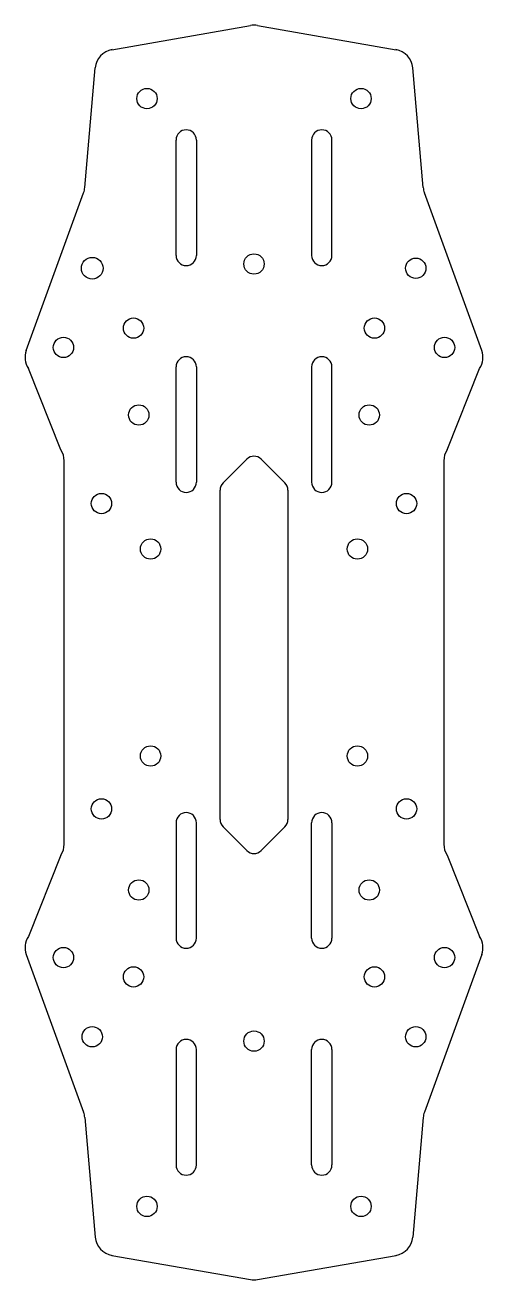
# Model space of a CAD drawing. Header units: millimetres. Extents: x 0 to 68, y 0 to 185.
import ezdxf

# ---------------------------------------------------------------- set-up
doc = ezdxf.new("R2010")
doc.units = ezdxf.units.MM

msp = doc.modelspace()

# ---------------------------------------------------------------- linework, layer by layer
for p, q in [((12.82, 181.24), (33.25, 184.82)), ((34.29, 184.82), (54.72, 181.24)), ((8.8, 160.92), (10.35, 178.55)), ((58.74, 160.92), (57.19, 178.55)), ((22.27, 150.93), (22.27, 167.93)), ((25.27, 167.93), (25.27, 150.93)), ((42.27, 167.93), (42.27, 150.93)), ((45.27, 150.93), (45.27, 167.93)), ((0.18, 136.92), (8.63, 160.16)), ((67.36, 136.92), (58.91, 160.16)), ((5.28, 122.29), (0.48, 134.26)), ((22.27, 117.5), (22.27, 134.5)), ((25.27, 134.5), (25.27, 117.5)), ((42.27, 134.5), (42.27, 117.5)), ((45.27, 117.5), (45.27, 134.5)), ((62.26, 122.29), (67.06, 134.26)), ((5.77, 64.17), (5.77, 120.65)), ((32.71, 120.9), (29.21, 117.4)), ((34.83, 120.9), (38.33, 117.4)), ((61.77, 120.65), (61.77, 64.17)), ((28.77, 67.78), (28.77, 116.34)), ((38.77, 116.34), (38.77, 67.78)), ((22.27, 67.32), (22.27, 50.32)), ((25.27, 50.32), (25.27, 67.32)), ((32.71, 63.22), (29.21, 66.72)), ((34.83, 63.22), (38.33, 66.72)), ((42.27, 50.32), (42.27, 67.32)), ((45.27, 67.32), (45.27, 50.32)), ((5.28, 62.53), (0.48, 50.56)), ((62.26, 62.53), (67.06, 50.56)), ((0.18, 47.9), (8.63, 24.66)), ((67.36, 47.9), (58.91, 24.66)), ((22.27, 33.89), (22.27, 16.89)), ((25.27, 16.89), (25.27, 33.89)), ((42.27, 16.89), (42.27, 33.89)), ((45.27, 33.89), (45.27, 16.89)), ((8.8, 23.9), (10.35, 6.27)), ((58.74, 23.9), (57.19, 6.27)), ((12.82, 3.57), (33.25, 0)), ((34.29, 0), (54.72, 3.57))]:
    msp.add_line(p, q)
for centre, radius in [((17.98, 174.03), 1.5), ((49.56, 174.03), 1.5), ((9.91, 149.03), 1.6), ((33.77, 149.66), 1.5), ((57.63, 149.03), 1.5), ((16, 140.21), 1.5), ((51.54, 140.21), 1.5), ((5.66, 137.37), 1.5), ((61.88, 137.37), 1.5), ((16.77, 127.41), 1.5), ((50.77, 127.41), 1.5), ((11.27, 114.36), 1.5), ((56.27, 114.36), 1.5), ((18.52, 107.66), 1.5), ((49.02, 107.66), 1.5), ((18.52, 77.16), 1.5), ((49.02, 77.16), 1.5), ((11.27, 69.36), 1.5), ((56.27, 69.36), 1.5), ((16.77, 57.41), 1.5), ((50.77, 57.41), 1.5), ((5.66, 47.45), 1.5), ((61.88, 47.45), 1.5), ((16, 44.61), 1.5), ((51.54, 44.61), 1.5), ((9.91, 35.79), 1.5), ((57.63, 35.79), 1.5), ((33.77, 35.15), 1.5), ((17.98, 10.79), 1.5), ((49.56, 10.79), 1.5)]:
    msp.add_circle(centre, radius)
for centre, radius, start, end in [((33.77, 181.86), 3, 80.0778, 99.9222), ((13.34, 178.29), 3, 99.9222, 175), ((54.2, 178.29), 3, 5, 80.0778), ((23.77, 167.93), 1.5, 0, 180), ((43.77, 167.93), 1.5, 0, 180), ((5.82, 161.18), 3, 340, 355), ((61.72, 161.18), 3, 185, 200), ((23.77, 150.93), 1.5, 180, 0), ((43.77, 150.93), 1.5, 180, 0), ((3, 135.9), 3, 160, 213.0831), ((64.54, 135.9), 3, 326.9169, 20), ((23.77, 134.5), 1.5, 0, 180), ((43.77, 134.5), 1.5, 0, 180), ((2.77, 120.65), 3, 0, 33.0831), ((64.77, 120.65), 3, 146.9169, 180), ((33.77, 119.84), 1.5, 45, 135), ((23.77, 117.5), 1.5, 180, 0), ((30.27, 116.34), 1.5, 135, 180), ((37.27, 116.34), 1.5, 0, 45), ((43.77, 117.5), 1.5, 180, 0), ((23.77, 67.32), 1.5, 0, 180), ((43.77, 67.32), 1.5, 0, 180), ((30.27, 67.78), 1.5, 180, 225), ((37.27, 67.78), 1.5, 315, 0), ((2.77, 64.17), 3, 326.9169, 0), ((33.77, 64.28), 1.5, 225, 315), ((64.77, 64.17), 3, 180, 213.0831), ((3, 48.92), 3, 146.9169, 200), ((23.77, 50.32), 1.5, 180, 0), ((43.77, 50.32), 1.5, 180, 0), ((64.54, 48.92), 3, 340, 33.0831), ((23.77, 33.89), 1.5, 0, 180), ((43.77, 33.89), 1.5, 0, 180), ((5.82, 23.64), 3, 5, 20), ((61.72, 23.64), 3, 160, 175), ((23.77, 16.89), 1.5, 180, 0), ((43.77, 16.89), 1.5, 180, 0), ((13.34, 6.53), 3, 185, 260.0778), ((54.2, 6.53), 3, 279.9222, 355), ((33.77, 2.96), 3, 260.0778, 279.9222)]:
    msp.add_arc(centre, radius, start, end)

doc.saveas('drawing.dxf')
